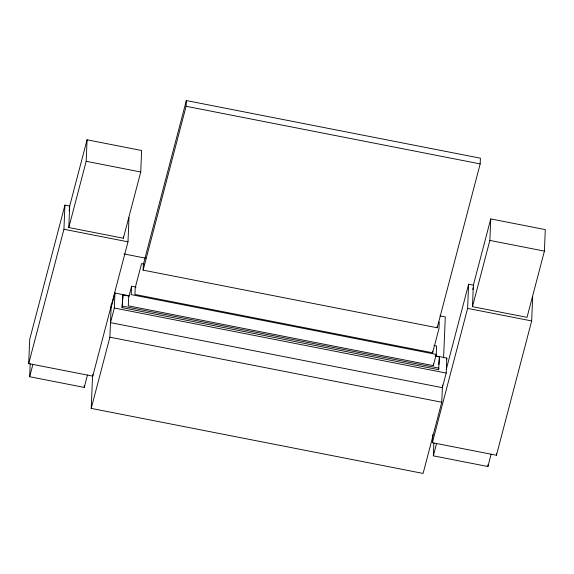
<?xml version="1.0" encoding="UTF-8"?>
<svg xmlns="http://www.w3.org/2000/svg" width="574" height="574" viewBox="0 0 574 574"><rect width="100%" height="100%" fill="white"/><g stroke="black" fill="none" stroke-linecap="round" stroke-linejoin="round"><path stroke-width="0.86" d="M128.999 217.668L128.002 241.826L92.766 376.135L28.7 363.586L29.697 339.428L64.934 205.112L69.691 206.044L68.801 227.548L123.353 238.239L140.738 171.992L141.62 150.496L87.069 139.805L69.232 207.781M87.47 375.03L84.22 387.414L29.661 376.723L30.192 363.873M28.7 363.586L63.936 229.27L64.934 205.112M68.801 227.548L86.179 161.301L87.069 139.805M84.22 387.414L84.292 385.699M442.475 385.032L441.765 402.231L423.088 473.435L91.216 408.394L92.572 375.511M92.766 376.135L92.837 374.348M91.216 408.394L109.892 337.189L111.256 304.306M435.408 355.83L446.823 358.068L446.199 373.057L442.367 387.68L110.495 322.638L114.334 308.016L114.951 293.027L128.999 295.775M123.353 238.239L123.424 236.524M435.063 356.067L439.454 356.928L438.593 369.67L122.097 307.642L122.958 294.9L129.114 296.105M122.097 307.642L122.958 294.9M131.582 286.232L131.231 294.634L436.247 354.416L433.313 365.616L128.296 305.834L128.641 297.432L131.582 286.232L135.973 287.093M143.12 270.132L143.357 264.413L186.342 100.565L480.409 158.194L480.173 163.913L437.187 327.761L143.12 270.132L186.105 106.283L186.342 100.565M144.196 264.133L141.563 263.617L135.206 287.847L134.933 294.455L432.624 352.795L432.688 351.144M433.313 365.616L433.377 363.93M532.672 296.78L531.675 320.938L496.438 455.254L432.38 442.697L432.71 434.647M437.187 327.761L437.252 326.132M436.247 354.416L436.599 346.007L433.958 345.491M491.143 454.142L487.9 466.526L433.341 455.835L433.872 442.992M439.254 321.957L438.981 328.565L432.624 352.795M438.593 369.67L438.665 367.941M438.809 364.49L439.454 356.928M443.602 357.796L445.295 316.913L440.021 315.879M432.38 442.697L467.616 308.382L468.614 284.23L473.363 285.156L472.474 306.659L527.032 317.35L544.41 251.111L545.3 229.607L490.741 218.916L473.363 285.156M472.474 306.659L489.852 240.413L490.741 218.916M487.9 466.526L487.965 464.818M496.438 455.254L496.517 453.46M69.124 210.436L69.576 208.699M29.661 376.723L32.912 364.332M111.119 307.642L114.951 293.027M446.371 359.783L446.823 358.068M446.335 369.147L468.614 284.23M472.804 289.547L473.256 287.818M433.341 455.835L436.592 443.451M186.105 106.283L480.173 163.913M86.179 161.301L140.738 171.992M489.852 240.413L544.41 251.111M63.936 229.27L128.002 241.826M467.616 308.382L531.675 320.938M123.955 253.938L145.904 258.235M122.492 306.121L438.995 368.149M114.334 308.016L446.199 373.057M109.892 337.189L441.765 402.231"/></g></svg>
